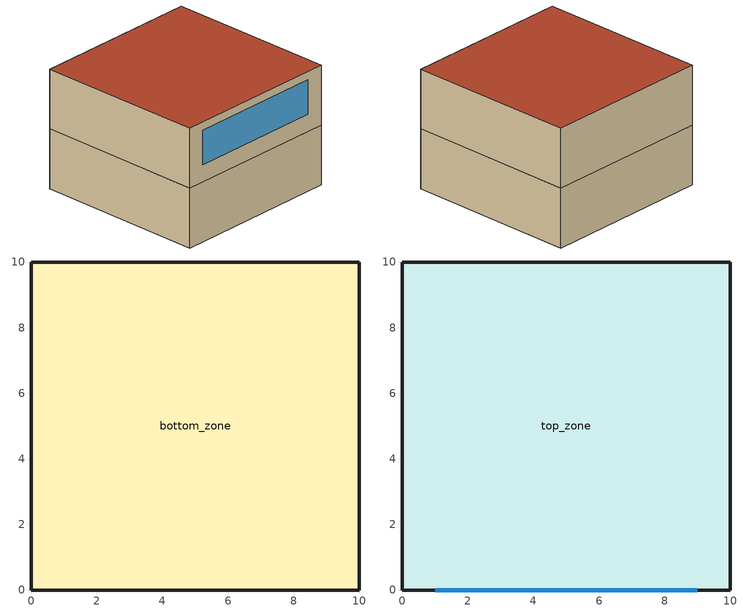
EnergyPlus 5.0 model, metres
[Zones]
bottom_zone
 floor ground (GROUND_FLOOR): 10,10 10,0 0,0 0,10 z0
 wall outside (EXT_WALL): 0,0 10,0 10,10 0,10 0,0 z0:3.5
 ceiling to top_zone (ADJ_CEILING): 0,10 0,0 10,0 10,10 z3.5
top_zone
 wall outside (EXT_WALL): 0,10 0,0 10,0 10,10 0,10 z3.5:7
 window (EXT_WINDOW1): 1,0 9,0 z4.5:6.5
 ceiling to bottom_zone (ADJ_CEILING): 10,10 10,0 0,0 0,10 z3.5
 roof outside (EXT_ROOF): 0,10 0,0 10,0 10,10 z7
[Building]
TRNSYS17: North Axis {deg}=0; Terrain=City; Loads Convergence Tolerance Value=0; Temperature Convergence Tolerance Value {deltaC}=0; Solar Distribution=FullInteriorAndExterior; Maximum Number of Warmup Days=0
[Site:Location]
not used: Latitude {deg}=0; Longitude {deg}=0; Time Zone {hr}=0; Elevation {m}=0
[Construction]
GROUND_FLOOR; EXT_WALL; EXT_ROOF; ADJ_CEILING; EXT_WINDOW1: 
[WindowProperty:ShadingControl]
ESHADE=0; ISHADE=INPUT 1*MAX_ISHADE : SHADECNTRL=ISHADE_INTERNAL
[SurfaceProperty:OtherSideCoefficients]
BOUNDARY=IDENTICAL; BOUNDARY=INPUT 1*TBOUNDARY; BOUNDARY=INPUT 1*TBOUNDARY_2; BOUNDARY=INPUT 1*TBOUNDARY_3; BOUNDARY=INPUT 1*TGROUND; BOUNDARY=20; BOUNDARY=15
[Zone] Multiplier=1
bottom_zone; top_zone
